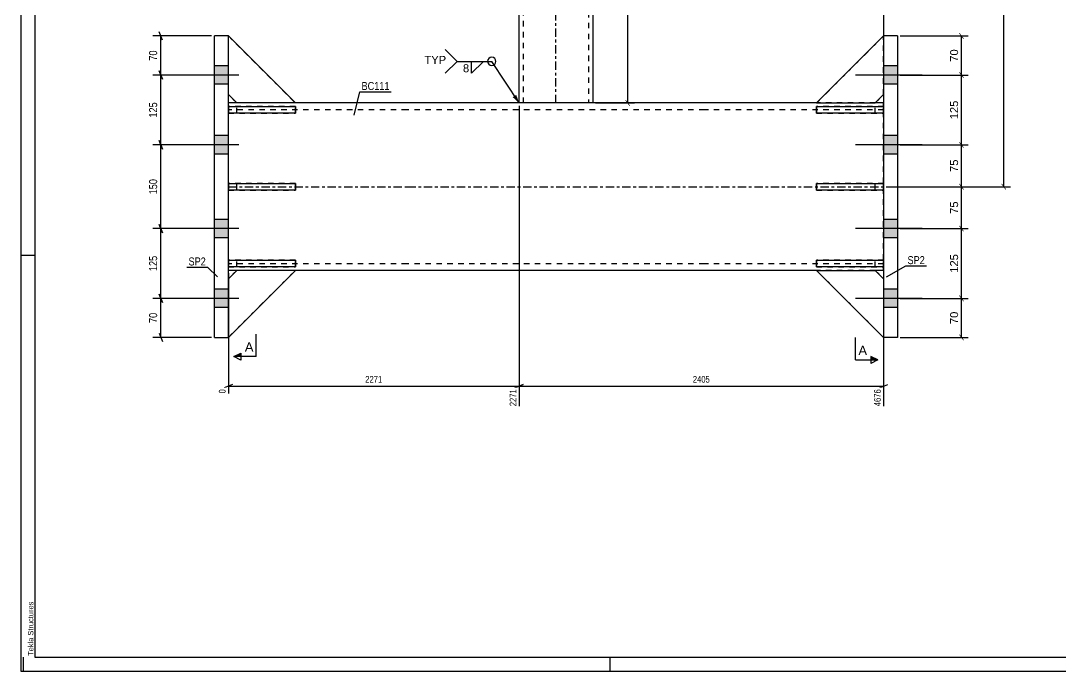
# Model space of a CAD drawing. Header units: millimetres. Extents: x 0 to 841, y 0 to 594.
# Drawn here: x 0 to 372.2, y 0 to 233.1 of the extents above; entities that cross this region are included whole.
import ezdxf

# ---------------------------------------------------------------- set-up
doc = ezdxf.new("R2010")
doc.units = ezdxf.units.MM
doc.linetypes.add('DXK_LINE_DOT2', pattern=[3.9198, 1.9599, -1.9599])
doc.linetypes.add('DXK_LINE_DOT3', pattern=[5.9187, 2.979, -0.9799, 0.9799, -0.9799])
doc.styles.add('Arial', font='ARIAL.TTF', dxfattribs={"height": 0.2})
doc.styles.add('Arial Narrow', font='ARIALN.TTF', dxfattribs={"height": 0.2})

# ---------------------------------------------------------------- blocks, each defined once
blk = doc.blocks.new('Unknown-389627297-1160')
at = {"color": 5, "linetype": 'Continuous'}
for p, q in [((0, 594), (0, 0)), ((5, 589), (5, 5)), ((5, 149), (0, 149)), ((1, 0), (1, 5)), ((5, 5), (836, 5)), ((211, 0), (211, 5)), ((0, 0), (841, 0))]:
    blk.add_line(p, q, dxfattribs=at)
at = {"color": 174, "linetype": 'Continuous', "style": 'Arial'}
blk.add_text('Tekla Structures', height=1.9102, rotation=90, dxfattribs=at).set_placement((4.5, 5.5))
blk = doc.blocks.new('Part-389627297-1885 - 1744')
at = {"color": 2, "linetype": 'Continuous'}
for p, q in [((284.94, 174.8), (308.94, 174.8)), ((284.94, 172.4), (284.94, 174.8)), ((308.94, 172.4), (284.94, 172.4)), ((308.94, 174.8), (308.94, 172.4))]:
    blk.add_line(p, q, dxfattribs=at)
at = {"color": 7, "linetype": 'DXK_LINE_DOT2'}
blk.add_line((305.94, 172.4), (305.94, 174.8), dxfattribs=at)
blk = doc.blocks.new('Part-389627297-1828 - 1744')
at = {"color": 7, "linetype": 'DXK_LINE_DOT2'}
for p, q in [((98.34, 174.8), (74.34, 174.8)), ((74.34, 174.8), (74.34, 172.4)), ((74.34, 172.4), (98.34, 172.4)), ((77.34, 172.4), (77.34, 174.8)), ((98.34, 172.4), (98.34, 174.8))]:
    blk.add_line(p, q, dxfattribs=at)
blk = doc.blocks.new('Part-389627297-1849 - 1744')
at = {"color": 7, "linetype": 'DXK_LINE_DOT2'}
for p, q in [((74.33, 206.6), (74.33, 227.6)), ((74.33, 227.6), (98.33, 203.6)), ((77.33, 203.6), (74.33, 206.6)), ((98.33, 203.6), (77.33, 203.6))]:
    blk.add_line(p, q, dxfattribs=at)
blk = doc.blocks.new('Part-389627297-1778 - 1744')
at = {"color": 2, "linetype": 'Continuous'}
for p, q in [((77.33, 203.6), (74.33, 203.6)), ((138.34, 203.6), (98.33, 203.6)), ((244.84, 203.6), (138.44, 203.6)), ((284.94, 203.6), (244.94, 203.6)), ((308.94, 203.6), (305.94, 203.6)), ((77.33, 143.6), (74.33, 143.6)), ((138.34, 143.6), (98.33, 143.6)), ((244.84, 143.6), (138.44, 143.6)), ((284.94, 143.6), (244.94, 143.6)), ((308.94, 143.6), (305.94, 143.6))]:
    blk.add_line(p, q, dxfattribs=at)
at = {"color": 7, "linetype": 'DXK_LINE_DOT2'}
for p, q in [((74.33, 143.6), (74.33, 203.6)), ((138.34, 201.2), (74.33, 201.2)), ((98.33, 203.6), (77.33, 203.6)), ((244.84, 201.2), (138.44, 201.2)), ((308.94, 201.2), (244.94, 201.2)), ((305.94, 203.6), (284.94, 203.6)), ((308.94, 143.6), (308.94, 203.6)), ((138.34, 146), (74.33, 146)), ((244.84, 146), (138.44, 146)), ((308.94, 146), (244.94, 146)), ((98.33, 143.6), (77.33, 143.6)), ((305.94, 143.6), (284.94, 143.6))]:
    blk.add_line(p, q, dxfattribs=at)
at = {"color": 7, "linetype": 'DXK_LINE_DOT3'}
for p, q in [((74.33, 173.6), (138.34, 173.6)), ((138.44, 173.6), (244.84, 173.6)), ((244.94, 173.6), (308.94, 173.6))]:
    blk.add_line(p, q, dxfattribs=at)
blk = doc.blocks.new('Bolt-389627297-1779 - 1744')
at = {"linetype": 'Continuous'}
for points in [[(308.94, 216.9), (308.94, 210.3), (313.94, 210.3), (313.94, 216.9)], [(308.94, 216.9), (308.94, 210.3), (313.94, 210.3), (313.94, 216.9)], [(308.94, 216.9), (308.94, 210.3), (313.94, 210.3), (313.94, 216.9)], [(308.94, 191.9), (308.94, 185.3), (313.94, 185.3), (313.94, 191.9)], [(308.94, 191.9), (308.94, 185.3), (313.94, 185.3), (313.94, 191.9)], [(308.94, 161.9), (308.94, 155.3), (313.94, 155.3), (313.94, 161.9)], [(308.94, 161.9), (308.94, 155.3), (313.94, 155.3), (313.94, 161.9)], [(308.94, 136.9), (308.94, 130.3), (313.94, 130.3), (313.94, 136.9)], [(308.94, 136.9), (308.94, 130.3), (313.94, 130.3), (313.94, 136.9)], [(308.94, 136.9), (308.94, 130.3), (313.94, 130.3), (313.94, 136.9)]]:
    blk.add_hatch(color=1, dxfattribs=at).paths.add_polyline_path(points)
at = {"color": 1, "linetype": 'Continuous'}
for p, q in [((313.94, 216.9), (308.94, 216.9)), ((313.94, 216.9), (308.94, 216.9)), ((313.94, 216.9), (308.94, 216.9)), ((322.74, 213.6), (298.94, 213.6)), ((322.74, 213.6), (298.94, 213.6)), ((322.74, 213.6), (298.94, 213.6)), ((313.94, 210.3), (308.94, 210.3)), ((313.94, 210.3), (308.94, 210.3)), ((313.94, 210.3), (308.94, 210.3)), ((313.94, 191.9), (308.94, 191.9)), ((313.94, 191.9), (308.94, 191.9)), ((322.74, 188.6), (298.94, 188.6)), ((322.74, 188.6), (298.94, 188.6)), ((313.94, 185.3), (308.94, 185.3)), ((313.94, 185.3), (308.94, 185.3)), ((313.94, 161.9), (308.94, 161.9)), ((313.94, 161.9), (308.94, 161.9)), ((322.74, 158.6), (298.94, 158.6)), ((322.74, 158.6), (298.94, 158.6)), ((313.94, 155.3), (308.94, 155.3)), ((313.94, 155.3), (308.94, 155.3)), ((313.94, 136.9), (308.94, 136.9)), ((313.94, 136.9), (308.94, 136.9)), ((313.94, 136.9), (308.94, 136.9)), ((322.74, 133.6), (298.94, 133.6)), ((322.74, 133.6), (298.94, 133.6)), ((322.74, 133.6), (298.94, 133.6)), ((313.94, 130.3), (308.94, 130.3)), ((313.94, 130.3), (308.94, 130.3)), ((313.94, 130.3), (308.94, 130.3))]:
    blk.add_line(p, q, dxfattribs=at)
blk = doc.blocks.new('Part-389627297-1843 - 1744')
at = {"color": 2, "linetype": 'Continuous'}
for p, q in [((74.34, 172.4), (74.34, 174.8)), ((74.34, 174.8), (98.34, 174.8)), ((98.34, 172.4), (74.34, 172.4)), ((98.34, 174.8), (98.34, 172.4))]:
    blk.add_line(p, q, dxfattribs=at)
at = {"color": 7, "linetype": 'DXK_LINE_DOT2'}
blk.add_line((77.34, 172.4), (77.34, 174.8), dxfattribs=at)
blk = doc.blocks.new('Part-389627297-1838 - 1744')
at = {"color": 2, "linetype": 'Continuous'}
for p, q in [((74.34, 199.9), (74.34, 202.3)), ((74.34, 202.3), (98.34, 202.3)), ((98.34, 202.3), (98.34, 199.9)), ((98.34, 199.9), (74.34, 199.9))]:
    blk.add_line(p, q, dxfattribs=at)
at = {"color": 7, "linetype": 'DXK_LINE_DOT2'}
blk.add_line((77.34, 199.9), (77.34, 202.3), dxfattribs=at)
blk = doc.blocks.new('Bolt-389627297-1781 - 1744')
at = {"linetype": 'Continuous'}
for points in [[(69.33, 216.9), (69.33, 210.3), (74.33, 210.3), (74.33, 216.9)], [(69.33, 216.9), (69.33, 210.3), (74.33, 210.3), (74.33, 216.9)], [(69.33, 216.9), (69.33, 210.3), (74.33, 210.3), (74.33, 216.9)], [(69.33, 191.9), (69.33, 185.3), (74.33, 185.3), (74.33, 191.9)], [(69.33, 191.9), (69.33, 185.3), (74.33, 185.3), (74.33, 191.9)], [(69.33, 161.9), (69.33, 155.3), (74.33, 155.3), (74.33, 161.9)], [(69.33, 161.9), (69.33, 155.3), (74.33, 155.3), (74.33, 161.9)], [(69.33, 136.9), (69.33, 130.3), (74.33, 130.3), (74.33, 136.9)], [(69.33, 136.9), (69.33, 130.3), (74.33, 130.3), (74.33, 136.9)], [(69.33, 136.9), (69.33, 130.3), (74.33, 130.3), (74.33, 136.9)]]:
    blk.add_hatch(color=1, dxfattribs=at).paths.add_polyline_path(points)
at = {"color": 1, "linetype": 'Continuous'}
for p, q in [((74.33, 216.9), (69.33, 216.9)), ((74.33, 216.9), (69.33, 216.9)), ((74.33, 216.9), (69.33, 216.9)), ((78.13, 213.6), (54.33, 213.6)), ((78.13, 213.6), (54.33, 213.6)), ((78.13, 213.6), (54.33, 213.6)), ((74.33, 210.3), (69.33, 210.3)), ((74.33, 210.3), (69.33, 210.3)), ((74.33, 210.3), (69.33, 210.3)), ((74.33, 191.9), (69.33, 191.9)), ((74.33, 191.9), (69.33, 191.9)), ((78.13, 188.6), (54.33, 188.6)), ((78.13, 188.6), (54.33, 188.6)), ((74.33, 185.3), (69.33, 185.3)), ((74.33, 185.3), (69.33, 185.3)), ((74.33, 161.9), (69.33, 161.9)), ((74.33, 161.9), (69.33, 161.9)), ((78.13, 158.6), (54.33, 158.6)), ((78.13, 158.6), (54.33, 158.6)), ((74.33, 155.3), (69.33, 155.3)), ((74.33, 155.3), (69.33, 155.3)), ((74.33, 136.9), (69.33, 136.9)), ((74.33, 136.9), (69.33, 136.9)), ((74.33, 136.9), (69.33, 136.9)), ((78.13, 133.6), (54.33, 133.6)), ((78.13, 133.6), (54.33, 133.6)), ((78.13, 133.6), (54.33, 133.6)), ((74.33, 130.3), (69.33, 130.3)), ((74.33, 130.3), (69.33, 130.3)), ((74.33, 130.3), (69.33, 130.3))]:
    blk.add_line(p, q, dxfattribs=at)
blk = doc.blocks.new('Part-389627297-1861 - 1744')
at = {"color": 7, "linetype": 'DXK_LINE_DOT2'}
for p, q in [((308.94, 227.6), (284.94, 203.6)), ((308.94, 206.6), (308.94, 227.6)), ((305.94, 203.6), (308.94, 206.6)), ((284.94, 203.6), (305.94, 203.6))]:
    blk.add_line(p, q, dxfattribs=at)
blk = doc.blocks.new('Part-389627297-1930 - 1744')
at = {"color": 2, "linetype": 'Continuous'}
for p, q in [((178.44, 267.7), (178.44, 307.7)), ((204.84, 307.7), (204.84, 267.7)), ((178.44, 203.6), (178.44, 267.6)), ((204.84, 267.6), (204.84, 203.6))]:
    blk.add_line(p, q, dxfattribs=at)
at = {"color": 7, "linetype": 'DXK_LINE_DOT2'}
for p, q in [((178.44, 307.7), (204.84, 307.7)), ((180.04, 267.7), (180.04, 307.7)), ((203.24, 307.7), (203.24, 267.7)), ((180.04, 203.6), (180.04, 267.6)), ((203.24, 267.6), (203.24, 203.6)), ((204.84, 203.6), (178.44, 203.6))]:
    blk.add_line(p, q, dxfattribs=at)
at = {"color": 7, "linetype": 'DXK_LINE_DOT3'}
for p, q in [((191.64, 267.7), (191.64, 307.7)), ((191.64, 203.6), (191.64, 267.6))]:
    blk.add_line(p, q, dxfattribs=at)
blk = doc.blocks.new('Part-389627297-1866 - 1744')
at = {"color": 2, "linetype": 'Continuous'}
for p, q in [((308.94, 119.6), (284.94, 143.6)), ((284.94, 143.6), (305.94, 143.6)), ((305.94, 143.6), (308.94, 140.6))]:
    blk.add_line(p, q, dxfattribs=at)
at = {"color": 7, "linetype": 'DXK_LINE_DOT2'}
blk.add_line((308.94, 140.6), (308.94, 119.6), dxfattribs=at)
blk = doc.blocks.new('Part-389627297-1826 - 1744')
at = {"color": 7, "linetype": 'DXK_LINE_DOT2'}
for p, q in [((98.34, 147.3), (74.34, 147.3)), ((74.34, 147.3), (74.34, 144.9)), ((77.34, 144.9), (77.34, 147.3)), ((98.34, 144.9), (98.34, 147.3)), ((74.34, 144.9), (98.34, 144.9))]:
    blk.add_line(p, q, dxfattribs=at)
blk = doc.blocks.new('Part-389627297-1827 - 1744')
at = {"color": 7, "linetype": 'DXK_LINE_DOT2'}
for p, q in [((98.34, 202.3), (74.34, 202.3)), ((74.34, 202.3), (74.34, 199.9)), ((77.34, 199.9), (77.34, 202.3)), ((98.34, 199.9), (98.34, 202.3)), ((74.34, 199.9), (98.34, 199.9))]:
    blk.add_line(p, q, dxfattribs=at)
blk = doc.blocks.new('Part-389627297-1833 - 1744')
at = {"color": 2, "linetype": 'Continuous'}
for p, q in [((74.34, 144.9), (74.34, 147.3)), ((74.34, 147.3), (98.34, 147.3)), ((98.34, 147.3), (98.34, 144.9)), ((98.34, 144.9), (74.34, 144.9))]:
    blk.add_line(p, q, dxfattribs=at)
at = {"color": 7, "linetype": 'DXK_LINE_DOT2'}
blk.add_line((77.34, 144.9), (77.34, 147.3), dxfattribs=at)
blk = doc.blocks.new('Part-389627297-1848 - 1744')
at = {"color": 2, "linetype": 'Continuous'}
for p, q in [((74.33, 227.6), (98.33, 203.6)), ((77.33, 203.6), (74.33, 206.6)), ((98.33, 203.6), (77.33, 203.6))]:
    blk.add_line(p, q, dxfattribs=at)
at = {"color": 7, "linetype": 'DXK_LINE_DOT2'}
blk.add_line((74.33, 206.6), (74.33, 227.6), dxfattribs=at)
blk = doc.blocks.new('Part-389627297-1854 - 1744')
at = {"color": 2, "linetype": 'Continuous'}
for p, q in [((74.33, 140.6), (77.33, 143.6)), ((74.33, 119.6), (98.33, 143.6)), ((98.33, 143.6), (77.33, 143.6))]:
    blk.add_line(p, q, dxfattribs=at)
at = {"color": 7, "linetype": 'DXK_LINE_DOT2'}
blk.add_line((74.33, 119.6), (74.33, 140.6), dxfattribs=at)
blk = doc.blocks.new('Part-389627297-1855 - 1744')
at = {"color": 7, "linetype": 'DXK_LINE_DOT2'}
for p, q in [((77.33, 143.6), (74.33, 140.6)), ((74.33, 119.6), (98.33, 143.6)), ((98.33, 143.6), (77.33, 143.6)), ((74.33, 140.6), (74.33, 119.6))]:
    blk.add_line(p, q, dxfattribs=at)
blk = doc.blocks.new('Part-389627297-1860 - 1744')
at = {"color": 2, "linetype": 'Continuous'}
for p, q in [((308.94, 227.6), (284.94, 203.6)), ((305.94, 203.6), (308.94, 206.6)), ((284.94, 203.6), (305.94, 203.6))]:
    blk.add_line(p, q, dxfattribs=at)
at = {"color": 7, "linetype": 'DXK_LINE_DOT2'}
blk.add_line((308.94, 206.6), (308.94, 227.6), dxfattribs=at)
blk = doc.blocks.new('Part-389627297-1867 - 1744')
at = {"color": 7, "linetype": 'DXK_LINE_DOT2'}
for p, q in [((284.94, 143.6), (305.94, 143.6)), ((308.94, 119.6), (284.94, 143.6)), ((305.94, 143.6), (308.94, 140.6)), ((308.94, 140.6), (308.94, 119.6))]:
    blk.add_line(p, q, dxfattribs=at)
blk = doc.blocks.new('Part-389627297-1868 - 1744')
at = {"color": 7, "linetype": 'DXK_LINE_DOT2'}
for p, q in [((308.94, 147.3), (284.94, 147.3)), ((284.94, 147.3), (284.94, 144.9)), ((305.94, 144.9), (305.94, 147.3)), ((308.94, 144.9), (308.94, 147.3)), ((284.94, 144.9), (308.94, 144.9))]:
    blk.add_line(p, q, dxfattribs=at)
blk = doc.blocks.new('Part-389627297-1869 - 1744')
at = {"color": 7, "linetype": 'DXK_LINE_DOT2'}
for p, q in [((308.94, 202.3), (284.94, 202.3)), ((284.94, 202.3), (284.94, 199.9)), ((305.94, 199.9), (305.94, 202.3)), ((308.94, 199.9), (308.94, 202.3)), ((284.94, 199.9), (308.94, 199.9))]:
    blk.add_line(p, q, dxfattribs=at)
blk = doc.blocks.new('Part-389627297-1870 - 1744')
at = {"color": 7, "linetype": 'DXK_LINE_DOT2'}
for p, q in [((308.94, 174.8), (284.94, 174.8)), ((284.94, 174.8), (284.94, 172.4)), ((284.94, 172.4), (308.94, 172.4)), ((305.94, 172.4), (305.94, 174.8)), ((308.94, 172.4), (308.94, 174.8))]:
    blk.add_line(p, q, dxfattribs=at)
blk = doc.blocks.new('Part-389627297-1875 - 1744')
at = {"color": 2, "linetype": 'Continuous'}
for p, q in [((284.94, 147.3), (308.94, 147.3)), ((284.94, 144.9), (284.94, 147.3)), ((308.94, 147.3), (308.94, 144.9)), ((308.94, 144.9), (284.94, 144.9))]:
    blk.add_line(p, q, dxfattribs=at)
at = {"color": 7, "linetype": 'DXK_LINE_DOT2'}
blk.add_line((305.94, 144.9), (305.94, 147.3), dxfattribs=at)
blk = doc.blocks.new('Part-389627297-1880 - 1744')
at = {"color": 2, "linetype": 'Continuous'}
for p, q in [((284.94, 202.3), (308.94, 202.3)), ((284.94, 199.9), (284.94, 202.3)), ((308.94, 202.3), (308.94, 199.9)), ((308.94, 199.9), (284.94, 199.9))]:
    blk.add_line(p, q, dxfattribs=at)
at = {"color": 7, "linetype": 'DXK_LINE_DOT2'}
blk.add_line((305.94, 199.9), (305.94, 202.3), dxfattribs=at)
blk = doc.blocks.new('Part-389627297-1905 - 1744')
at = {"color": 2, "linetype": 'Continuous'}
for p, q in [((69.33, 119.6), (69.33, 227.6)), ((74.33, 227.6), (69.33, 227.6)), ((74.33, 119.6), (74.33, 227.6)), ((69.33, 119.6), (74.33, 119.6))]:
    blk.add_line(p, q, dxfattribs=at)
blk = doc.blocks.new('Part-389627297-1915 - 1744')
at = {"color": 2, "linetype": 'Continuous'}
for p, q in [((313.94, 227.6), (308.94, 227.6)), ((308.94, 227.6), (308.94, 119.6)), ((313.94, 227.6), (313.94, 119.6)), ((313.94, 119.6), (308.94, 119.6))]:
    blk.add_line(p, q, dxfattribs=at)
blk = doc.blocks.new('StraightDimension-389627297-7303 - 1744')
at = {"linetype": 'Continuous'}
for points in [[(336.02, 214.5), (336.17, 214.7), (337.67, 212.7), (337.52, 212.5)], [(337.67, 187.7), (337.52, 187.5), (336.02, 189.5), (336.17, 189.7)]]:
    blk.add_hatch(color=7, dxfattribs=at).paths.add_polyline_path(points)
at = {"color": 7, "linetype": 'Continuous'}
for p, q in [((314.94, 213.6), (339.24, 213.6)), ((336.84, 188.6), (336.84, 213.6)), ((314.94, 188.6), (339.24, 188.6))]:
    blk.add_line(p, q, dxfattribs=at)
at = {"color": 0}
blk.add_wipeout([(336.24, 205.03), (332.04, 205.03), (332.04, 197.16), (336.24, 197.16)], dxfattribs=at)
at = {"color": 3, "style": 'Arial'}
blk.add_text('125', height=2.865, rotation=90.0002, dxfattribs=at).set_placement((335.64, 197.76))
blk = doc.blocks.new('StraightDimension-389627297-5206 - 1744')
at = {"linetype": 'Continuous'}
for points in [[(216.5, 308.6), (216.65, 308.8), (218.15, 306.8), (218, 306.6)], [(218.15, 202.7), (218, 202.5), (216.5, 204.5), (216.65, 204.7)]]:
    blk.add_hatch(color=7, dxfattribs=at).paths.add_polyline_path(points)
at = {"color": 7, "linetype": 'Continuous'}
for p, q in [((208.47, 307.7), (219.72, 307.7)), ((217.32, 203.6), (217.32, 307.7)), ((205.84, 203.6), (219.72, 203.6))]:
    blk.add_line(p, q, dxfattribs=at)
at = {"color": 0}
blk.add_wipeout([(216.72, 260.69), (212.52, 260.69), (212.52, 250.6), (216.72, 250.6)], dxfattribs=at)
at = {"color": 3, "style": 'Arial'}
blk.add_text('2890', height=2.865, rotation=90.0002, dxfattribs=at).set_placement((216.12, 251.2))
blk = doc.blocks.new('StraightDimension-389627297-5242 - 1744')
at = {"color": 7, "linetype": 'Continuous'}
for p, q in [((308.94, 306.7), (308.94, 94.95)), ((178.44, 202.6), (178.44, 94.95)), ((179.94, 102.75), (176.94, 101.55)), ((178.44, 102.15), (308.94, 102.15)), ((307.44, 101.55), (310.44, 102.75))]:
    blk.add_line(p, q, dxfattribs=at)
at = {"color": 0}
blk.add_wipeout([(247.23, 102.9), (247.23, 106.4), (240.14, 106.4), (240.14, 102.9)], dxfattribs=at)
at = {"color": 0, "linetype": 'Continuous'}
blk.add_wipeout([(308.44, 101.55), (304.94, 101.55), (304.94, 94.45), (308.44, 94.45)], dxfattribs=at)
at = {"color": 3, "style": 'Arial Narrow'}
blk.add_text('2405', height=2.386, dxfattribs=at).set_placement((240.64, 103.4))
at = {"color": 3, "linetype": 'Continuous', "style": 'Arial Narrow'}
blk.add_text('4676', height=2.386, rotation=90.0002, dxfattribs=at).set_placement((307.94, 94.95))
blk = doc.blocks.new('StraightDimension-389627297-5243 - 1744')
at = {"color": 7, "linetype": 'Continuous'}
for p, q in [((178.44, 202.6), (178.44, 94.95)), ((74.33, 142.6), (74.33, 99.52)), ((75.83, 102.75), (72.83, 101.55)), ((74.33, 102.15), (178.44, 102.15)), ((176.94, 101.55), (179.94, 102.75))]:
    blk.add_line(p, q, dxfattribs=at)
at = {"color": 0}
blk.add_wipeout([(129.93, 102.9), (129.93, 106.4), (122.84, 106.4), (122.84, 102.9)], dxfattribs=at)
at = {"color": 0, "linetype": 'Continuous'}
for points in [[(73.83, 101.55), (70.33, 101.55), (70.33, 99.02), (73.83, 99.02)], [(177.94, 101.55), (174.44, 101.55), (174.44, 94.45), (177.94, 94.45)]]:
    blk.add_wipeout(points, dxfattribs=at)
at = {"color": 3, "style": 'Arial Narrow'}
blk.add_text('2271', height=2.386, dxfattribs=at).set_placement((123.34, 103.4))
at = {"color": 3, "linetype": 'Continuous', "style": 'Arial Narrow'}
for s, height, p in [('0', 2.39, (73.33, 99.52)), ('2271', 2.386, (177.44, 94.95))]:
    blk.add_text(s, height=height, rotation=90.0002, dxfattribs=at).set_placement(p)
blk = doc.blocks.new('StraightDimension-389627297-6711 - 1744')
at = {"color": 7, "linetype": 'Continuous'}
for p, q in [((68.33, 227.6), (47.32, 227.6)), ((50.77, 226.1), (49.57, 229.1)), ((50.17, 213.6), (50.17, 227.6)), ((68.33, 213.6), (47.32, 213.6)), ((49.57, 215.1), (50.77, 212.1))]:
    blk.add_line(p, q, dxfattribs=at)
at = {"color": 0}
blk.add_wipeout([(49.42, 223.03), (45.22, 223.03), (45.22, 218.17), (49.42, 218.17)], dxfattribs=at)
at = {"color": 3, "style": 'Arial Narrow'}
blk.add_text('70', height=2.863, rotation=90.0002, dxfattribs=at).set_placement((48.82, 218.77))
blk = doc.blocks.new('StraightDimension-389627297-6712 - 1744')
at = {"color": 7, "linetype": 'Continuous'}
for p, q in [((68.33, 213.6), (47.32, 213.6)), ((50.77, 212.1), (49.57, 215.1)), ((50.17, 188.6), (50.17, 213.6)), ((49.57, 190.1), (50.77, 187.1)), ((68.33, 188.6), (47.32, 188.6))]:
    blk.add_line(p, q, dxfattribs=at)
at = {"color": 0}
blk.add_wipeout([(49.42, 204.44), (45.22, 204.44), (45.22, 197.76), (49.42, 197.76)], dxfattribs=at)
at = {"color": 3, "style": 'Arial Narrow'}
blk.add_text('125', height=2.863, rotation=90.0002, dxfattribs=at).set_placement((48.82, 198.36))
blk = doc.blocks.new('StraightDimension-389627297-6713 - 1744')
at = {"color": 7, "linetype": 'Continuous'}
for p, q in [((50.77, 187.1), (49.57, 190.1)), ((68.33, 188.6), (47.32, 188.6)), ((50.17, 158.6), (50.17, 188.6)), ((49.57, 160.1), (50.77, 157.1)), ((68.33, 158.6), (47.32, 158.6))]:
    blk.add_line(p, q, dxfattribs=at)
at = {"color": 0}
blk.add_wipeout([(49.42, 176.94), (45.22, 176.94), (45.22, 170.26), (49.42, 170.26)], dxfattribs=at)
at = {"color": 3, "style": 'Arial Narrow'}
blk.add_text('150', height=2.863, rotation=90.0002, dxfattribs=at).set_placement((48.82, 170.86))
blk = doc.blocks.new('StraightDimension-389627297-6714 - 1744')
at = {"color": 7, "linetype": 'Continuous'}
for p, q in [((50.77, 157.1), (49.57, 160.1)), ((68.33, 158.6), (47.32, 158.6)), ((50.17, 133.6), (50.17, 158.6)), ((49.57, 135.1), (50.77, 132.1)), ((68.33, 133.6), (47.32, 133.6))]:
    blk.add_line(p, q, dxfattribs=at)
at = {"color": 0}
blk.add_wipeout([(49.42, 149.44), (45.22, 149.44), (45.22, 142.76), (49.42, 142.76)], dxfattribs=at)
at = {"color": 3, "style": 'Arial Narrow'}
blk.add_text('125', height=2.863, rotation=90.0002, dxfattribs=at).set_placement((48.82, 143.36))
blk = doc.blocks.new('StraightDimension-389627297-6715 - 1744')
at = {"color": 7, "linetype": 'Continuous'}
for p, q in [((50.77, 132.1), (49.57, 135.1)), ((68.33, 133.6), (47.32, 133.6)), ((50.17, 119.6), (50.17, 133.6)), ((68.33, 119.6), (47.32, 119.6)), ((49.57, 121.1), (50.77, 118.1))]:
    blk.add_line(p, q, dxfattribs=at)
at = {"color": 0}
blk.add_wipeout([(49.42, 129.03), (45.22, 129.03), (45.22, 124.17), (49.42, 124.17)], dxfattribs=at)
at = {"color": 3, "style": 'Arial Narrow'}
blk.add_text('70', height=2.863, rotation=90.0002, dxfattribs=at).set_placement((48.82, 124.77))
blk = doc.blocks.new('StraightDimension-389627297-7302 - 1744')
at = {"linetype": 'Continuous'}
for points in [[(336.02, 228.5), (336.17, 228.7), (337.67, 226.7), (337.52, 226.5)], [(337.67, 212.7), (337.52, 212.5), (336.02, 214.5), (336.17, 214.7)]]:
    blk.add_hatch(color=7, dxfattribs=at).paths.add_polyline_path(points)
at = {"color": 7, "linetype": 'Continuous'}
for p, q in [((314.94, 227.6), (339.24, 227.6)), ((336.84, 213.6), (336.84, 227.6)), ((314.94, 213.6), (339.24, 213.6))]:
    blk.add_line(p, q, dxfattribs=at)
at = {"color": 0}
blk.add_wipeout([(336.24, 223.42), (332.04, 223.42), (332.04, 217.77), (336.24, 217.77)], dxfattribs=at)
at = {"color": 3, "style": 'Arial'}
blk.add_text('70', height=2.865, rotation=90.0002, dxfattribs=at).set_placement((335.64, 218.37))
blk = doc.blocks.new('StraightDimension-389627297-7304 - 1744')
at = {"linetype": 'Continuous'}
for points in [[(336.02, 189.5), (336.17, 189.7), (337.67, 187.7), (337.52, 187.5)], [(337.67, 172.7), (337.52, 172.5), (336.02, 174.5), (336.17, 174.7)]]:
    blk.add_hatch(color=7, dxfattribs=at).paths.add_polyline_path(points)
at = {"color": 7, "linetype": 'Continuous'}
for p, q in [((314.94, 188.6), (339.24, 188.6)), ((336.84, 173.6), (336.84, 188.6)), ((309.94, 173.6), (339.24, 173.6))]:
    blk.add_line(p, q, dxfattribs=at)
at = {"color": 0}
blk.add_wipeout([(336.24, 183.92), (332.04, 183.92), (332.04, 178.27), (336.24, 178.27)], dxfattribs=at)
at = {"color": 3, "style": 'Arial'}
blk.add_text('75', height=2.865, rotation=90.0002, dxfattribs=at).set_placement((335.64, 178.87))
blk = doc.blocks.new('StraightDimension-389627297-7305 - 1744')
at = {"linetype": 'Continuous'}
for points in [[(336.02, 174.5), (336.17, 174.7), (337.67, 172.7), (337.52, 172.5)], [(337.67, 157.7), (337.52, 157.5), (336.02, 159.5), (336.17, 159.7)]]:
    blk.add_hatch(color=7, dxfattribs=at).paths.add_polyline_path(points)
at = {"color": 7, "linetype": 'Continuous'}
for p, q in [((309.94, 173.6), (339.24, 173.6)), ((336.84, 158.6), (336.84, 173.6)), ((314.94, 158.6), (339.24, 158.6))]:
    blk.add_line(p, q, dxfattribs=at)
at = {"color": 0}
blk.add_wipeout([(336.24, 168.92), (332.04, 168.92), (332.04, 163.27), (336.24, 163.27)], dxfattribs=at)
at = {"color": 3, "style": 'Arial'}
blk.add_text('75', height=2.865, rotation=90.0002, dxfattribs=at).set_placement((335.64, 163.87))
blk = doc.blocks.new('StraightDimension-389627297-7306 - 1744')
at = {"linetype": 'Continuous'}
for points in [[(336.02, 159.5), (336.17, 159.7), (337.67, 157.7), (337.52, 157.5)], [(337.67, 132.7), (337.52, 132.5), (336.02, 134.5), (336.17, 134.7)]]:
    blk.add_hatch(color=7, dxfattribs=at).paths.add_polyline_path(points)
at = {"color": 7, "linetype": 'Continuous'}
for p, q in [((314.94, 158.6), (339.24, 158.6)), ((336.84, 133.6), (336.84, 158.6)), ((314.94, 133.6), (339.24, 133.6))]:
    blk.add_line(p, q, dxfattribs=at)
at = {"color": 0}
blk.add_wipeout([(336.24, 150.03), (332.04, 150.03), (332.04, 142.16), (336.24, 142.16)], dxfattribs=at)
at = {"color": 3, "style": 'Arial'}
blk.add_text('125', height=2.865, rotation=90.0002, dxfattribs=at).set_placement((335.64, 142.76))
blk = doc.blocks.new('StraightDimension-389627297-7307 - 1744')
at = {"linetype": 'Continuous'}
for points in [[(336.02, 134.5), (336.17, 134.7), (337.67, 132.7), (337.52, 132.5)], [(337.67, 118.7), (337.52, 118.5), (336.02, 120.5), (336.17, 120.7)]]:
    blk.add_hatch(color=7, dxfattribs=at).paths.add_polyline_path(points)
at = {"color": 7, "linetype": 'Continuous'}
for p, q in [((314.94, 133.6), (339.24, 133.6)), ((336.84, 119.6), (336.84, 133.6)), ((314.94, 119.6), (339.24, 119.6))]:
    blk.add_line(p, q, dxfattribs=at)
at = {"color": 0}
blk.add_wipeout([(336.24, 129.42), (332.04, 129.42), (332.04, 123.77), (336.24, 123.77)], dxfattribs=at)
at = {"color": 3, "style": 'Arial'}
blk.add_text('70', height=2.865, rotation=90.0002, dxfattribs=at).set_placement((335.64, 124.37))
blk = doc.blocks.new('StraightDimension-389627297-7757 - 1744')
at = {"linetype": 'Continuous'}
for points in [[(351.17, 338.6), (351.32, 338.8), (352.82, 336.8), (352.67, 336.6)], [(352.82, 172.7), (352.67, 172.5), (351.17, 174.5), (351.32, 174.7)]]:
    blk.add_hatch(color=7, dxfattribs=at).paths.add_polyline_path(points)
at = {"color": 7, "linetype": 'Continuous'}
for p, q in [((314.94, 337.7), (354.4, 337.7)), ((352, 173.6), (352, 337.7)), ((309.94, 173.6), (354.4, 173.6))]:
    blk.add_line(p, q, dxfattribs=at)
at = {"color": 0}
blk.add_wipeout([(351.4, 260.69), (347.2, 260.69), (347.2, 250.6), (351.4, 250.6)], dxfattribs=at)
at = {"color": 3, "style": 'Arial'}
blk.add_text('3190', height=2.865, rotation=90.0002, dxfattribs=at).set_placement((350.8, 251.2))
blk = doc.blocks.new('Mark-389627297-1774 - 1744')
at = {"color": 0}
blk.add_wipeout([(132.07, 208.25), (132.07, 211.25), (122.02, 211.25), (122.02, 208.25)], dxfattribs=at)
blk.add_wipeout([(132.07, 208.25), (132.07, 211.25), (122.02, 211.25), (122.02, 208.25)], dxfattribs=at)
at = {"color": 30, "linetype": 'Continuous'}
for p, q in [((119.44, 199.21), (121.42, 207.65)), ((121.42, 207.65), (132.67, 207.65))]:
    blk.add_line(p, q, dxfattribs=at)
at = {"color": 3, "style": 'Arial Narrow'}
blk.add_text('BC111', height=2.863, dxfattribs=at).set_placement((122.02, 208.25))
blk = doc.blocks.new('SectionMark-389627297-4982 - 1744')
at = {"color": 0, "linetype": 'Continuous'}
for points in [[(83.33, 382.21), (83.33, 385.71), (80.22, 385.71), (80.22, 382.21)], [(83.33, 114.5), (83.33, 118), (80.22, 118), (80.22, 114.5)]]:
    blk.add_wipeout(points, dxfattribs=at)
at = {"linetype": 'Continuous'}
for points in [[(78.83, 387.46), (78.83, 386.21), (76.33, 387.46)], [(78.83, 114), (78.83, 112.75), (76.33, 112.75)]]:
    blk.add_hatch(color=6, dxfattribs=at).paths.add_polyline_path(points)
at = {"color": 6, "linetype": 'Continuous'}
for p, q in [((76.33, 387.46), (78.83, 388.71)), ((84.33, 387.46), (76.33, 387.46)), ((76.33, 387.46), (78.83, 386.21)), ((78.83, 386.21), (78.83, 388.71)), ((84.33, 387.46), (84.33, 379.46)), ((84.33, 112.75), (84.33, 120.75)), ((76.33, 112.75), (78.83, 114)), ((84.33, 112.75), (76.33, 112.75)), ((78.83, 111.5), (76.33, 112.75)), ((78.83, 114), (78.83, 111.5))]:
    blk.add_line(p, q, dxfattribs=at)
at = {"color": 3, "linetype": 'Continuous', "style": 'Arial'}
for p in [(80.22, 382.21), (80.22, 114.5)]:
    blk.add_text('A', height=3.34, dxfattribs=at).set_placement(p)
blk = doc.blocks.new('Mark-389627297-1901 - 1744')
at = {"color": 0}
blk.add_wipeout([(66.26, 145.39), (66.26, 148.39), (60.05, 148.39), (60.05, 145.39)], dxfattribs=at)
blk.add_wipeout([(66.26, 145.39), (66.26, 148.39), (60.05, 148.39), (60.05, 145.39)], dxfattribs=at)
at = {"color": 30, "linetype": 'Continuous'}
for p in [(59.45, 144.79), (70.39, 141.26)]:
    blk.add_line(p, (66.86, 144.79), dxfattribs=at)
at = {"color": 3, "style": 'Arial Narrow'}
blk.add_text('SP2', height=2.863, dxfattribs=at).set_placement((60.05, 145.39))
blk = doc.blocks.new('Mark-389627297-1911 - 1744')
at = {"color": 0}
blk.add_wipeout([(323.73, 145.86), (323.73, 148.86), (317.52, 148.86), (317.52, 145.86)], dxfattribs=at)
blk.add_wipeout([(323.73, 145.86), (323.73, 148.86), (317.52, 148.86), (317.52, 145.86)], dxfattribs=at)
at = {"color": 30, "linetype": 'Continuous'}
for p, q in [((309.99, 141.26), (316.92, 145.26)), ((316.92, 145.26), (324.33, 145.26))]:
    blk.add_line(p, q, dxfattribs=at)
at = {"color": 3, "style": 'Arial Narrow'}
blk.add_text('SP2', height=2.863, dxfattribs=at).set_placement((317.52, 145.86))
blk = doc.blocks.new('SectionMark-389627297-2206 - 1744')
at = {"color": 0, "linetype": 'Continuous'}
for points in [[(303.05, 381.8), (303.05, 385.3), (299.94, 385.3), (299.94, 381.8)], [(303.05, 113.27), (303.05, 116.77), (299.94, 116.77), (299.94, 113.27)]]:
    blk.add_wipeout(points, dxfattribs=at)
at = {"linetype": 'Continuous'}
for points in [[(304.44, 385.8), (304.44, 387.05), (306.94, 387.05)], [(304.44, 111.52), (304.44, 112.77), (306.94, 111.52)]]:
    blk.add_hatch(color=6, dxfattribs=at).paths.add_polyline_path(points)
at = {"color": 6, "linetype": 'Continuous'}
for p, q in [((304.44, 385.8), (304.44, 388.3)), ((304.44, 388.3), (306.94, 387.05)), ((298.94, 387.05), (298.94, 379.05)), ((298.94, 387.05), (306.94, 387.05)), ((306.94, 387.05), (304.44, 385.8)), ((298.94, 111.52), (298.94, 119.52)), ((306.94, 111.52), (304.44, 112.77)), ((304.44, 112.77), (304.44, 110.27)), ((298.94, 111.52), (306.94, 111.52)), ((306.94, 111.52), (304.44, 110.27))]:
    blk.add_line(p, q, dxfattribs=at)
at = {"color": 3, "linetype": 'Continuous', "style": 'Arial'}
for p in [(299.94, 381.8), (299.94, 113.27)]:
    blk.add_text('A', height=3.34, dxfattribs=at).set_placement(p)
blk = doc.blocks.new('WeldMark-389627297-5662 - 1744')
at = {"linetype": 'Continuous'}
blk.add_hatch(color=30, dxfattribs=at).paths.add_polyline_path([(177.42, 206.52), (178.44, 203.6), (176.16, 205.69)])
at = {"color": 3, "linetype": 'Continuous'}
for q in [(151.94, 222.8), (151.94, 214.23)]:
    blk.add_line((156.23, 218.51), q, dxfattribs=at)
at = {"color": 30, "linetype": 'Continuous'}
blk.add_line((178.44, 203.6), (168.65, 218.51), dxfattribs=at)
at = {"color": 3, "linetype": 'Continuous'}
for start, end in [(90, 270), (270, 90)]:
    blk.add_arc((168.65, 218.51), 1.5, start, end, dxfattribs=at)
at = {"color": 0}
blk.add_wipeout([(160.75, 214.41), (160.75, 217.81), (158.13, 217.81), (158.13, 214.41)], dxfattribs=at)
at = {"color": 30, "linetype": 'Continuous'}
blk.add_line((156.23, 218.51), (168.65, 218.51), dxfattribs=at)
at = {"color": 3, "linetype": 'Continuous'}
for p, q in [((161.41, 218.51), (165.69, 218.51)), ((165.69, 218.51), (161.41, 214.23)), ((161.41, 214.23), (161.41, 218.51))]:
    blk.add_line(p, q, dxfattribs=at)
at = {"color": 3, "style": 'Arial'}
blk.add_text('8', height=2.87, dxfattribs=at).set_placement((158.33, 214.61))
at = {"color": 0, "linetype": 'Continuous'}
blk.add_wipeout([(152.33, 217.61), (152.33, 220.61), (144.55, 220.61), (144.55, 217.61)], dxfattribs=at)
blk.add_wipeout([(152.33, 217.61), (152.33, 220.61), (144.55, 220.61), (144.55, 217.61)], dxfattribs=at)
at = {"color": 3, "linetype": 'Continuous', "style": 'Arial'}
blk.add_text('TYP', height=2.865, dxfattribs=at).set_placement((144.55, 217.61))

msp = doc.modelspace()

# ---------------------------------------------------------------- block references
for name in ['Unknown-389627297-1160', 'Part-389627297-1930 - 1744', 'Part-389627297-1905 - 1744', 'Part-389627297-1849 - 1744', 'Part-389627297-1848 - 1744', 'Part-389627297-1861 - 1744', 'Part-389627297-1860 - 1744', 'Part-389627297-1915 - 1744', 'Bolt-389627297-1781 - 1744', 'Bolt-389627297-1779 - 1744', 'Part-389627297-1778 - 1744', 'Part-389627297-1838 - 1744', 'Part-389627297-1827 - 1744', 'Part-389627297-1869 - 1744', 'Part-389627297-1880 - 1744', 'Part-389627297-1828 - 1744', 'Part-389627297-1843 - 1744', 'Part-389627297-1885 - 1744', 'Part-389627297-1870 - 1744', 'Part-389627297-1826 - 1744', 'Part-389627297-1833 - 1744', 'Part-389627297-1868 - 1744', 'Part-389627297-1875 - 1744', 'Part-389627297-1854 - 1744', 'Part-389627297-1855 - 1744', 'Part-389627297-1866 - 1744', 'Part-389627297-1867 - 1744']:
    msp.add_blockref(name, (0, 0))

# ---------------------------------------------------------------- next in the draw order: block references
for name in ['StraightDimension-389627297-5206 - 1744', 'StraightDimension-389627297-6711 - 1744', 'StraightDimension-389627297-7303 - 1744']:
    msp.add_blockref(name, (0, 0))

# ---------------------------------------------------------------- next in the draw order: block references
for name in ['StraightDimension-389627297-5242 - 1744', 'StraightDimension-389627297-7302 - 1744', 'StraightDimension-389627297-6712 - 1744']:
    msp.add_blockref(name, (0, 0))

# ---------------------------------------------------------------- next in the draw order: block references
for name in ['SectionMark-389627297-2206 - 1744', 'StraightDimension-389627297-5243 - 1744', 'StraightDimension-389627297-6713 - 1744', 'StraightDimension-389627297-7304 - 1744']:
    msp.add_blockref(name, (0, 0))

# ---------------------------------------------------------------- next in the draw order: block references
for name in ['SectionMark-389627297-4982 - 1744', 'WeldMark-389627297-5662 - 1744', 'Mark-389627297-1774 - 1744', 'StraightDimension-389627297-7305 - 1744', 'StraightDimension-389627297-6714 - 1744']:
    msp.add_blockref(name, (0, 0))

# ---------------------------------------------------------------- next in the draw order: block references
for name in ['StraightDimension-389627297-7757 - 1744', 'StraightDimension-389627297-7306 - 1744', 'Mark-389627297-1901 - 1744', 'StraightDimension-389627297-6715 - 1744']:
    msp.add_blockref(name, (0, 0))

# ---------------------------------------------------------------- next in the draw order: block references
for name in ['Mark-389627297-1911 - 1744', 'StraightDimension-389627297-7307 - 1744']:
    msp.add_blockref(name, (0, 0))

doc.saveas('drawing.dxf')
